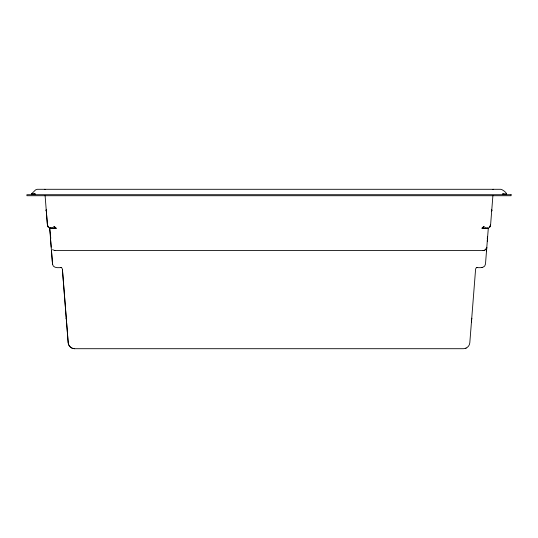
<?xml version="1.0" encoding="UTF-8"?>
<svg xmlns="http://www.w3.org/2000/svg" width="538" height="538" viewBox="0 0 538 538"><rect width="100%" height="100%" fill="white"/><g stroke="black" fill="none" stroke-linecap="round" stroke-linejoin="round"><path stroke-width="0.81" d="M53.692 228.226L49.664 227.897L51.184 247.124M488.322 228.038L486.924 228.226L488.309 228.193M491.51 211.246L491.779 209.894M491.739 210.358L491.698 210.856M471.725 318.496L471.564 320.54M471.503 321.247L471.443 322.006M486.513 250.93L486.547 250.547M486.708 248.516L486.782 247.581M487.287 241.172L487.408 239.612M486.574 250.17L486.601 249.814M486.682 248.812L486.634 249.464M487.462 238.892L487.569 237.534M488.322 228.004L485.484 264.044C485.135 268.294 479.392 267.877 476.52 267.473M492.909 195.536L490.582 225.059L489.519 227.399M491.766 210.049L491.624 210.896M486.789 247.419L486.265 248.838L486.567 248.2M487.583 237.352L487.616 236.982L487.213 238.388M471.712 318.657L471.745 318.22L471.611 318.926M491.745 210.264L491.49 211.326M489.701 227.197L490.582 225.045C489.95 227.513 490.273 225.933 490.454 225.785M505.007 194.184C509.513 195.059 502.808 189.342 500.737 189.295L37.263 189.295L35.575 189.887L31.52 193.915A6.026 0.74 -7.4 0 0 31.46 194.036L31.527 194.117A3.268 0.41 -7.4 0 0 31.681 194.191L32.993 194.184A2.912 0.343 -7 0 0 33.329 194.131M490.34 226.135L490.051 226.72L490.535 225.409M61.48 267.473C58.608 267.877 52.865 268.294 52.516 264.044L51.587 252.019M66.658 323.089L68.192 342.78C68.373 346.028 71.346 348.779 74.6 348.705L463.4 348.705C466.654 348.772 469.627 346.028 469.808 342.78L475.612 269.034L476.15 267.924L477.051 267.494M64.526 296.014L66.275 318.496M481.981 228.226L484.16 226.343L483.675 226.673A10 9.664 0.4 0 0 481.994 228.193L483.857 228.22M506.211 194.184L506.218 194.184A2.892 0.356 7 0 0 506.352 194.157A3.147 0.39 7.6 0 0 506.52 194.09L506.5 194.104A3.268 0.41 7.4 0 1 506.319 194.191L505.949 194.211M53.766 228.22L56.019 228.226L53.84 226.343L54.325 226.673A10.014 9.677 -0.4 0 1 56.006 228.193L49.684 228.099M485.76 249.437L486.413 248.543L484.879 250.103L483.104 250.553L54.896 250.553L52.509 249.686M506.473 194.117L506.514 194.09A3.719 0.451 6.6 0 1 506.278 194.151M492.795 189.578L493.628 189.295M484.879 250.103L484.2 250.392M465.74 348.261L466.184 348.073M34.533 194.03L33.981 194.09A3.06 0.383 -7.2 0 1 33.154 194.178M34.156 194.07L34.459 194.036A6.026 0.767 -7.1 0 0 35.367 193.929A5.911 0.753 -7.1 0 1 34.54 194.063M50.545 228.226L49.691 228.22L50.135 228.226M33.181 194.171L32.455 194.211M484.731 228.22L485.155 228.226L484.301 228.22L487.455 228.226M483.104 250.553L483.474 250.533M481.772 267.473L482.142 267.46M487.616 228.22L488.141 228.226M51.379 228.226L54.607 228.226M485.202 228.22L486.574 228.22L483.568 228.226M50.155 228.22L49.778 228.226M52.072 228.226L52.462 228.22M55.522 228.226L56.019 228.226L55.037 228.139M56.019 228.226L54.136 228.226M486.244 228.22L485.901 228.22M485.538 228.22L485.935 228.226M505.747 194.211L505.068 194.184A3.268 0.417 7.2 0 1 504.16 194.131L503.541 194.036M31.581 193.909A5.911 0.726 -7.4 0 0 31.473 194.023L32.253 194.211M74.6 348.705C71.346 348.772 68.373 346.028 68.192 342.78L62.388 269.034L64.486 295.712M54.526 250.533L54.896 250.553M32.051 194.211L31.749 194.184A2.892 0.356 -7 0 1 31.648 194.157A3.08 0.383 -7.6 0 1 31.48 194.09L31.486 194.09A3.719 0.451 -6.6 0 0 31.722 194.151M505.068 194.184L502.647 193.915M60.949 267.494L62.159 268.321M44.372 189.295L45.205 189.578M48.474 227.392L47.465 225.429L46.221 209.894L46.51 211.326M506.48 193.915L506.514 193.956A6.026 0.74 7.4 0 1 506.54 194.036A4.445 0.545 7.1 0 1 506.527 194.09M48.299 227.197L47.418 225.045L45.091 195.536M50.787 238.388L49.678 228.004M46.49 211.246L46.234 210.049M47.505 225.63L47.949 226.72C46.45 222.382 48.575 228.623 47.465 225.409M66.389 318.926L66.255 318.22L66.362 319.592M50.384 236.982L50.491 237.635L50.397 237.103M46.335 210.782L46.248 210.203L46.564 211.185L46.221 209.894M66.255 318.2L66.288 318.657M50.404 237.211L50.444 237.742M66.389 319.888L66.436 320.54M50.464 237.984L50.538 238.892M66.551 322.006L66.497 321.247M50.565 239.242L50.626 239.988M50.653 240.378L50.686 240.775M50.713 241.172L50.747 241.569M50.78 241.959L52.516 264.044M64.365 294.172L64.392 294.542M51.487 250.93A25.024 0.773 86.8 0 1 51.574 252.114M503.534 194.104A5.831 0.76 7.1 0 1 502.559 193.969M506.527 194.023A5.911 0.726 7.4 0 0 506.419 193.909A5.831 0.713 7.6 0 1 506.514 194.03M34.17 194.036A3.719 0.424 -7.1 0 1 33.349 194.124M511.1 194.709L26.9 194.709L26.9 195.724L511.1 195.724L511.1 194.709M47.552 225.805L47.465 225.442L47.546 225.785"/></g></svg>
